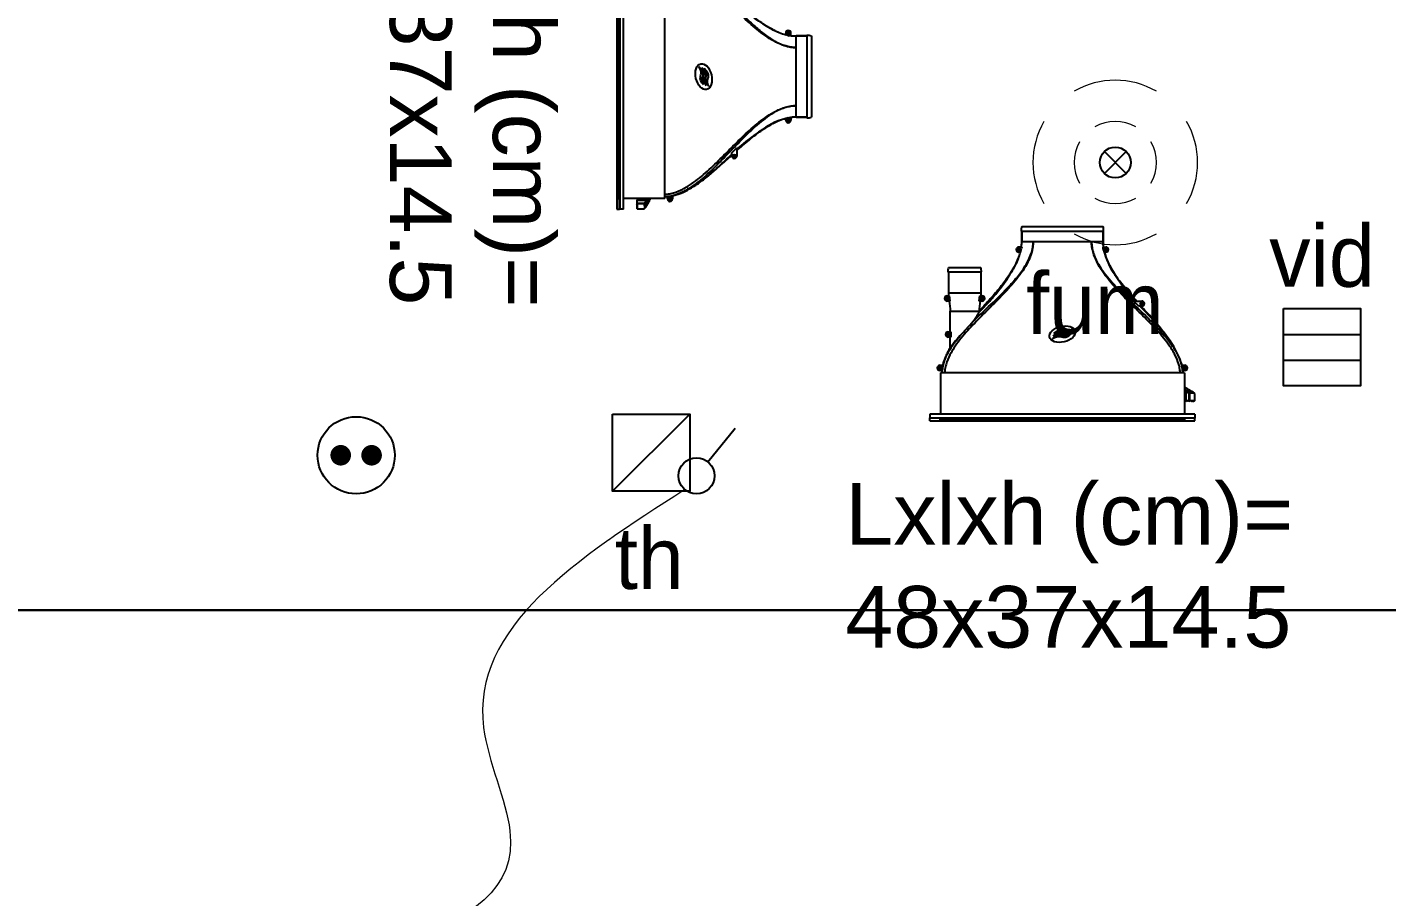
# Model space of a CAD drawing. Header units: millimetres. Extents: x 459337 to 526921, y -375392 to -289779.
# Drawn here: x 463077 to 465719, y -364027 to -362336 of the extents above; entities that cross this region are included whole.
import ezdxf

# ---------------------------------------------------------------- set-up
doc = ezdxf.new("R2010")
doc.units = ezdxf.units.MM
doc.set_wipeout_variables(frame=1)
for name, color, linetype in [('prlm-CHAUFF', 30, 'Continuous'), ('prlm-ELEC-CFA', 181, 'Continuous'), ('prlm-ELEC-CFO', 201, 'Continuous'), ('prlm-ELEC-SSI', 230, 'Continuous')]:
    doc.layers.add(name, color=color, linetype=linetype)
doc.layers.add('prlm-ZEROPLOT', color=254, linetype='Continuous', plot=False)
doc.styles.add('prlm-elec-cfa', font='comic.ttf', dxfattribs={"height": 12})
doc.styles.add('prlm-elec-ssi', font='comic.ttf', dxfattribs={"height": 12})
doc.styles.get("Standard").update_dxf_attribs({"font": 'arial.ttf'})

# ---------------------------------------------------------------- blocks, each defined once
blk = doc.blocks.new('xi.fum')
at = {"color": 0}
blk.add_wipeout([(-10.61, -10.61), (-15, 0), (-10.61, 10.61), (0, 15), (10.61, 10.61), (15, 0), (10.61, -10.61), (0, -15)], dxfattribs=at).dxf.layer = 'prlm-ELEC-SSI'
at = {"layer": 'prlm-ELEC-SSI', "color": 0}
for points in [[(-2.12, 2.12), (2.12, -2.12)], [(2.12, 2.12), (-2.12, -2.12)]]:
    blk.add_lwpolyline(points, dxfattribs=at)
blk.add_circle((0, 0), 3, dxfattribs=at)
at = {"layer": 'prlm-ELEC-SSI', "color": 0, "lineweight": 13}
for radius, start, end in [(16, 60, 120), (16, 150, 210), (8, 60, 120), (16, 330, 30), (8, 150, 210), (8, 330, 30), (8, 240, 300), (16, 240, 300)]:
    blk.add_arc((0, 0), radius, start, end, dxfattribs=at)
blk = doc.blocks.new('xi.twintop')
at = {"layer": 'prlm-CHAUFF', "ltscale": 50}
for p, q in [((-8, 35.6), (8, 35.6)), ((-7.9, 36.5), (7.9, 36.5)), ((-7.9, 35.6), (-7.9, 33.5)), ((-7.9, 33.5), (-7.9, 35.6)), ((7.9, 35.6), (7.9, 33.5)), ((7.9, 33.5), (7.9, 35.6)), ((-8.61, 31.95), (-8.61, 32.05)), ((-8.61, 32.05), (-8.51, 32.05)), ((-8.51, 31.95), (-8.61, 31.95)), ((-8.51, 32.16), (-8.41, 32.16)), ((-8.51, 32.05), (-8.51, 32.16)), ((-8.51, 31.84), (-8.51, 31.95)), ((-8.41, 31.84), (-8.51, 31.84)), ((-7.9, 32.5), (-8.46, 32.5)), ((-8.41, 32.16), (-8.41, 32.05)), ((-8.41, 32.05), (-8.3, 32.05)), ((-8.3, 31.95), (-8.41, 31.95)), ((-8.41, 31.95), (-8.41, 31.84)), ((-8.3, 32.05), (-8.3, 31.95)), ((-8.16, 31.5), (-7.95, 32.18)), ((-7.9, 32.5), (-7.95, 32.18)), ((-5.67, 33.5), (-7.9, 33.5)), ((5.67, 33.5), (-5.67, 33.5)), ((7.9, 33.5), (5.67, 33.5)), ((7.95, 32.18), (7.9, 32.5)), ((7.9, 32.5), (8.46, 32.5)), ((8.16, 31.5), (7.95, 32.18)), ((8.3, 31.95), (8.3, 32.05)), ((8.3, 32.05), (8.41, 32.05)), ((8.41, 31.95), (8.3, 31.95)), ((8.41, 32.16), (8.51, 32.16)), ((8.41, 32.05), (8.41, 32.16)), ((8.41, 31.84), (8.41, 31.95)), ((8.51, 31.84), (8.41, 31.84)), ((8.51, 32.16), (8.51, 32.05)), ((8.51, 32.05), (8.61, 32.05)), ((8.61, 31.95), (8.51, 31.95)), ((8.51, 31.95), (8.51, 31.84)), ((8.61, 32.05), (8.61, 31.95)), ((-8.46, 31.5), (-8.16, 31.5)), ((8.46, 31.5), (8.16, 31.5)), ((-15.75, 27.6), (-22.25, 27.6)), ((-22.15, 28.5), (-15.85, 28.5)), ((-22.15, 27.6), (-22.15, 23.5)), ((-22.15, 27.6), (-22.15, 23.5)), ((-15.85, 27.6), (-15.85, 23.5)), ((-15.85, 27.6), (-15.85, 23.5)), ((-9.41, 28.48), (-9.41, 28.48)), ((9.12, 29.02), (9.09, 29.02)), ((9.41, 28.48), (9.38, 28.48)), ((-22.56, 22.55), (-22.45, 22.55)), ((-22.56, 22.45), (-22.56, 22.55)), ((-22.45, 22.45), (-22.56, 22.45)), ((-22.45, 22.66), (-22.35, 22.66)), ((-22.45, 22.55), (-22.45, 22.66)), ((-22.45, 22.34), (-22.45, 22.45)), ((-22.35, 22.34), (-22.45, 22.34)), ((-22.4, 23), (-21.97, 23)), ((-21.85, 22), (-22.4, 22)), ((-22.35, 22.66), (-22.35, 22.55)), ((-22.35, 22.55), (-22.24, 22.55)), ((-22.24, 22.45), (-22.35, 22.45)), ((-22.35, 22.45), (-22.35, 22.34)), ((-22.24, 22.55), (-22.24, 22.45)), ((-15.85, 23.5), (-22.15, 23.5)), ((-21.97, 23), (-21.85, 22.06)), ((-21.85, 22.06), (-21.85, 22)), ((-16.2, 19.84), (-14.13, 22)), ((-14.13, 22), (-16.2, 19.84)), ((-16.15, 22.06), (-16.03, 23)), ((-16.15, 22), (-16.15, 22.06)), ((-15.6, 22), (-16.15, 22)), ((-16.03, 23), (-15.6, 23)), ((-15.76, 22.45), (-15.76, 22.55)), ((-15.76, 22.55), (-15.65, 22.55)), ((-15.65, 22.45), (-15.76, 22.45)), ((-15.65, 22.66), (-15.55, 22.66)), ((-15.65, 22.55), (-15.65, 22.66)), ((-15.65, 22.34), (-15.65, 22.45)), ((-15.55, 22.34), (-15.65, 22.34)), ((-15.55, 22.66), (-15.55, 22.55)), ((-15.55, 22.55), (-15.44, 22.55)), ((-15.55, 22.45), (-15.55, 22.34)), ((-15.44, 22.45), (-15.55, 22.45)), ((-15.44, 22.55), (-15.44, 22.45)), ((14.83, 21), (13.83, 22)), ((13.83, 22), (15.44, 22)), ((15.28, 21.45), (15.28, 21.55)), ((15.28, 21.55), (15.39, 21.55)), ((15.39, 21.45), (15.28, 21.45)), ((15.39, 21.66), (15.49, 21.66)), ((15.39, 21.55), (15.39, 21.66)), ((15.39, 21.34), (15.39, 21.45)), ((15.49, 21.34), (15.39, 21.34)), ((15.49, 21.66), (15.49, 21.55)), ((15.49, 21.55), (15.6, 21.55)), ((15.49, 21.45), (15.49, 21.34)), ((15.6, 21.45), (15.49, 21.45)), ((15.6, 21.55), (15.6, 21.45)), ((-21.8, 20), (-16.2, 20)), ((-21.8, 16), (-21.8, 20)), ((-21.8, 16), (-21.8, 20)), ((-16.2, 19.84), (-16.2, 20)), ((-16.2, 19.84), (-16.2, 20)), ((15.44, 21), (14.83, 21)), ((-22.2, 16), (-21.65, 16)), ((-21.65, 16), (-21.65, 15)), ((-22.36, 15.45), (-22.36, 15.55)), ((-22.36, 15.55), (-22.25, 15.55)), ((-22.25, 15.45), (-22.36, 15.45)), ((-22.25, 15.66), (-22.15, 15.66)), ((-22.25, 15.55), (-22.25, 15.66)), ((-22.25, 15.34), (-22.25, 15.45)), ((-22.15, 15.34), (-22.25, 15.34)), ((-21.65, 15), (-22.2, 15)), ((-22.15, 15.66), (-22.15, 15.55)), ((-22.15, 15.55), (-22.04, 15.55)), ((-22.15, 15.45), (-22.15, 15.34)), ((-22.04, 15.45), (-22.15, 15.45)), ((-22.04, 15.55), (-22.04, 15.45)), ((-21.8, 12.88), (-21.8, 15)), ((-21.8, 12.88), (-21.8, 15)), ((-23.96, 8.95), (-23.96, 9.05)), ((-23.96, 9.05), (-23.85, 9.05)), ((-23.85, 8.95), (-23.96, 8.95)), ((-23.85, 9.16), (-23.75, 9.16)), ((-23.85, 9.05), (-23.85, 9.16)), ((-23.85, 8.84), (-23.85, 8.95)), ((-23.75, 8.84), (-23.85, 8.84)), ((-23.8, 9.5), (-23.19, 9.5)), ((-23.36, 8.5), (-23.8, 8.5)), ((-23.75, 9.16), (-23.75, 9.05)), ((-23.75, 9.05), (-23.64, 9.05)), ((-23.75, 8.95), (-23.75, 8.84)), ((-23.64, 8.95), (-23.75, 8.95)), ((23.7, 8), (-23.7, 8)), ((-23.7, 8), (-23.7, 0)), ((-23.64, 9.05), (-23.64, 8.95)), ((-23.36, 8.42), (-23.36, 8.5)), ((23.19, 9.5), (23.8, 9.5)), ((23.36, 8.42), (23.36, 8.5)), ((23.8, 8.5), (23.36, 8.5)), ((23.64, 8.95), (23.64, 9.05)), ((23.64, 9.05), (23.75, 9.05)), ((23.75, 8.95), (23.64, 8.95)), ((23.7, 8), (23.7, 0)), ((23.75, 9.16), (23.85, 9.16)), ((23.75, 9.05), (23.75, 9.16)), ((23.75, 8.84), (23.75, 8.95)), ((23.85, 8.84), (23.75, 8.84)), ((23.85, 9.16), (23.85, 9.05)), ((23.85, 9.05), (23.96, 9.05)), ((23.85, 8.95), (23.85, 8.84)), ((23.96, 8.95), (23.85, 8.95)), ((23.96, 9.05), (23.96, 8.95)), ((24.18, 4.47), (23.7, 4.81)), ((24.06, 4.42), (23.7, 4.66)), ((24.06, 2.6), (24.06, 4.42)), ((24.64, 4.04), (24.06, 4.42)), ((24.2, 4.46), (24.18, 4.47)), ((24.54, 4.24), (24.2, 4.46)), ((24.35, 4.85), (24.33, 4.89)), ((24.35, 4.36), (24.35, 4.85)), ((24.35, 4.85), (24.36, 4.85)), ((24.41, 4.79), (24.43, 4.83)), ((24.41, 4.79), (24.41, 4.32)), ((25.01, 4.43), (24.41, 4.79)), ((24.43, 4.83), (25.04, 4.47)), ((24.64, 4.04), (24.72, 4.01)), ((24.64, 2.6), (24.64, 4.04)), ((24.72, 2.65), (24.64, 2.6)), ((24.72, 4.01), (24.72, 2.65)), ((24.72, 2.65), (25.71, 2.65)), ((25.04, 4.47), (25.01, 4.43)), ((25.01, 4.25), (25.01, 4.43)), ((25.02, 4.42), (25.01, 4.43)), ((25.06, 4.46), (25.02, 4.42)), ((25.02, 4.42), (25.02, 4.25)), ((25.28, 4.25), (25.02, 4.42)), ((25.04, 4.47), (25.06, 4.46)), ((25.06, 4.46), (25.39, 4.24)), ((25.71, 2.65), (25.66, 2.6)), ((25.71, 2.65), (25.71, 4.01)), ((-25.75, 0), (-25.75, -0.73)), ((25.75, 0), (-25.75, 0)), ((23.7, 2.6), (24.06, 2.6)), ((23.7, 2.57), (23.73, 2.6)), ((23.79, 2.6), (23.88, 2.51)), ((23.88, 2.51), (23.97, 2.6)), ((24.04, 2.6), (24.13, 2.51)), ((24.64, 2.6), (24.06, 2.6)), ((24.13, 2.51), (24.22, 2.6)), ((24.18, 2.56), (24.24, 2.51)), ((24.24, 2.51), (24.3, 2.58)), ((24.28, 2.6), (24.37, 2.51)), ((24.37, 2.51), (24.46, 2.6)), ((24.42, 2.57), (24.48, 2.51)), ((24.48, 2.51), (24.56, 2.58)), ((24.54, 2.6), (24.63, 2.51)), ((24.63, 2.51), (24.72, 2.6)), ((24.64, 2.6), (24.64, 2.6)), ((25.66, 2.6), (24.64, 2.6)), ((24.7, 2.58), (24.77, 2.51)), ((24.73, 2.6), (24.82, 2.51)), ((24.77, 2.51), (24.79, 2.53)), ((24.82, 2.51), (24.91, 2.6)), ((24.9, 2.59), (24.98, 2.51)), ((24.98, 2.51), (25.07, 2.6)), ((25.02, 2.54), (25.05, 2.51)), ((25.05, 2.51), (25.09, 2.55)), ((25.06, 2.58), (25.13, 2.51)), ((25.13, 2.51), (25.22, 2.6)), ((25.19, 2.57), (25.25, 2.51)), ((25.25, 2.51), (25.34, 2.6)), ((25.27, 2.53), (25.29, 2.51)), ((25.29, 2.51), (25.32, 2.54)), ((25.31, 2.56), (25.36, 2.51)), ((25.36, 2.51), (25.45, 2.6)), ((25.4, 2.55), (25.44, 2.51)), ((25.44, 2.51), (25.53, 2.6)), ((25.48, 2.54), (25.51, 2.51)), ((25.51, 2.51), (25.6, 2.6)), ((25.53, 2.53), (25.55, 2.51)), ((25.55, 2.51), (25.64, 2.6)), ((25.66, 2.6), (25.66, 2.6)), ((25.75, 0), (25.75, -0.73)), ((-25.75, -0.81), (-25.75, -0.73)), ((-25.75, -0.73), (25.75, -0.73)), ((-25.75, -1.3), (-25.75, -0.81)), ((25.75, -0.81), (-25.75, -0.81)), ((-25.75, -1.3), (25.75, -1.3)), ((23.75, -0.99), (-23.75, -0.99)), ((-23.75, -1.06), (-23.75, -0.99)), ((-23.55, -0.99), (-23.75, -1.06)), ((-23.75, -1.06), (23.75, -1.06)), ((23.75, -1.11), (-23.75, -1.11)), ((-23.75, -1.16), (-23.75, -1.11)), ((-23.59, -1.11), (-23.75, -1.16)), ((-23.75, -1.16), (23.75, -1.16)), ((23.75, -1.2), (-23.75, -1.2)), ((-23.75, -1.23), (-23.75, -1.2)), ((-23.64, -1.2), (-23.75, -1.23)), ((-23.75, -1.23), (23.75, -1.23)), ((23.75, -1.26), (-23.75, -1.26)), ((-23.75, -1.28), (-23.75, -1.26)), ((-23.68, -1.26), (-23.75, -1.28)), ((-23.75, -1.28), (23.75, -1.28)), ((23.75, -1.29), (-23.75, -1.29)), ((-23.75, -1.3), (-23.75, -1.29)), ((-23.73, -1.29), (-23.75, -1.3)), ((-23.75, -1.3), (23.75, -1.3)), ((23.75, -1.06), (23.55, -0.99)), ((23.75, -1.16), (23.59, -1.11)), ((23.75, -1.23), (23.64, -1.2)), ((23.75, -1.28), (23.68, -1.26)), ((23.75, -1.3), (23.73, -1.29)), ((23.75, -0.99), (23.75, -1.06)), ((23.75, -1.11), (23.75, -1.16)), ((23.75, -1.2), (23.75, -1.23)), ((23.75, -1.26), (23.75, -1.28)), ((23.75, -1.29), (23.75, -1.3)), ((25.75, -0.73), (25.75, -0.81)), ((25.75, -1.3), (25.75, -0.81))]:
    blk.add_line(p, q, dxfattribs=at)
for centre, radius in [((-8.46, 32), 0.3), ((-8.46, 32), 0.25), ((8.46, 32), 0.3), ((8.46, 32), 0.25), ((-22.4, 22.5), 0.3), ((-22.4, 22.5), 0.25), ((-15.6, 22.5), 0.3), ((-15.6, 22.5), 0.25), ((15.44, 21.5), 0.3), ((15.44, 21.5), 0.25), ((-22.2, 15.5), 0.3), ((-22.2, 15.5), 0.25), ((-23.8, 9), 0.3), ((-23.8, 9), 0.25), ((23.8, 9), 0.3), ((23.8, 9), 0.25)]:
    blk.add_circle(centre, radius, dxfattribs=at)
for centre, radius, start, end in [((-6.01, 35.83), 2, 160.5755, 186.7441), ((-6.01, 35.83), 2, 160.5755, 186.7441), ((6.01, 35.83), 2, 353.2559, 19.4245), ((6.01, 35.83), 2, 353.2559, 19.4245), ((-8.46, 32), 0.5, 90, 270), ((-15.67, 33.51), 7.77, 352.5456, 359.9423), ((-15.72, 33.51), 7.82, 352.5763, 359.9264), ((-15.07, 33.49), 7.17, 352.0923, 353.5448), ((-15.07, 33.49), 7.17, 353.9053, 0.1157), ((15.11, 33.49), 7.25, 179.9215, 187.8382), ((15.67, 33.51), 7.77, 180.0577, 187.4544), ((15.72, 33.51), 7.82, 180.0736, 187.4237), ((21.1, 34.98), 13.43, 192.9954, 216.0824), ((8.46, 32), 0.5, 270, 90), ((-19.51, 34.47), 11.74, 332.3321, 345.441), ((-19.16, 34.32), 11.35, 332.1374, 345.6929), ((19.16, 34.32), 11.35, 194.4106, 207.8626), ((-20.26, 27.83), 2, 160.5755, 186.7441), ((-20.26, 27.83), 2, 160.5755, 186.7441), ((-17.74, 27.83), 2, 353.2559, 19.4245), ((-17.74, 27.83), 2, 353.2559, 19.4245), ((-43.13, 48.06), 39, 319.3887, 329.86), ((-43.13, 48.06), 39, 319.3887, 329.8601), ((-26.92, 38.17), 20.01, 331.0483, 332.7983), ((-26.92, 38.17), 20.01, 331.0482, 332.7982), ((26.92, 38.17), 20.01, 207.2018, 208.9518), ((43.13, 48.06), 39, 210.1399, 220.6113), ((43.13, 48.06), 39, 212.5506, 220.6113), ((-22.4, 22.5), 0.5, 90, 270), ((-15.6, 22.5), 0.5, 270, 90), ((-22.51, 30.1), 11.66, 315.9701, 320.4245), ((-22.76, 30.33), 11.99, 316.0326, 320.3619), ((22.51, 30.1), 11.66, 219.5755, 224.0299), ((22.76, 30.33), 11.99, 219.6381, 223.9674), ((15.44, 21.5), 0.5, 270, 90), ((-22.2, 15.5), 0.5, 90, 270), ((-44.74, 40.05), 35.1, 315.7111, 319.5265), ((-2.48, -0.77), 23.65, 136.4099, 144.7501), ((-23.8, 9), 0.5, 90, 270), ((-11.41, 6.64), 12.12, 163.7263, 166.3852), ((23.8, 9), 0.5, 270, 90), ((17.64, -7.23), 13.85, 61.9182, 64.0515), ((17.76, -6.88), 13.43, 62.115, 63.7632), ((18.29, -6.04), 12.5, 61.3177, 61.5903), ((24.75, 5.45), 0.703, 233.033, 242.9325), ((24.72, 5.11), 0.448, 214.6713, 225.4982), ((25.88, 4.92), 0.836, 234.1326, 239.2425), ((18.29, -6.04), 12.5, 53.7494, 55.0637)]:
    blk.add_arc(centre, radius, start, end, dxfattribs=at)
blk.add_ellipse((0, 15.55), major_axis=(2.49, 0.57), ratio=0.600775, dxfattribs=at)
for points, knots in [([(-5.67, 33.5), (-5.67, 33.33), (-5.68, 33.16), (-5.7, 32.82), (-5.72, 32.65), (-5.8, 32.15), (-5.87, 31.82), (-6.05, 31.16), (-6.16, 30.84), (-6.41, 30.21), (-6.55, 29.9), (-7, 29), (-7.34, 28.43), (-8.08, 27.34), (-8.47, 26.81), (-9.69, 25.27), (-10.57, 24.3), (-12.38, 22.39), (-13.32, 21.46), (-15.19, 19.6), (-16.12, 18.67), (-17.95, 16.77), (-18.84, 15.8), (-20.08, 14.27), (-20.47, 13.75), (-21.03, 12.94), (-21.21, 12.66), (-21.55, 12.09), (-21.72, 11.8), (-22.17, 10.91), (-22.43, 10.31), (-22.7, 9.36), (-22.77, 9.03), (-22.86, 8.47), (-22.88, 8.24), (-22.89, 8)], [0, 0, 0, 0, 0.015625, 0.015625, 0.03125, 0.03125, 0.0625, 0.0625, 0.09375, 0.09375, 0.125, 0.125, 0.1875, 0.1875, 0.25, 0.25, 0.375, 0.375, 0.5, 0.5, 0.625, 0.625, 0.75, 0.75, 0.8125, 0.8125, 0.84375, 0.84375, 0.875, 0.875, 0.9375, 0.9375, 0.96875, 0.96875, 0.9907189, 0.9907189, 0.9907189, 0.9907189]), ([(-18.04, 17.26), (-16.85, 18.51), (-15.59, 19.7), (-13.1, 22.1), (-11.85, 23.3), (-10.07, 25.17), (-9.49, 25.81), (-8.39, 27.13), (-7.87, 27.82), (-7.16, 28.91), (-6.93, 29.29), (-6.52, 30.07), (-6.33, 30.48), (-6.02, 31.31), (-5.89, 31.74), (-5.76, 32.39), (-5.73, 32.61), (-5.69, 32.95), (-5.69, 33.06), (-5.67, 33.28), (-5.67, 33.39), (-5.67, 33.5)], [0, 0, 0, 0, 0.25, 0.25, 0.5, 0.5, 0.625, 0.625, 0.75, 0.75, 0.8125, 0.8125, 0.875, 0.875, 0.9375, 0.9375, 0.96875, 0.96875, 0.984375, 0.984375, 1, 1, 1, 1]), ([(5.67, 33.5), (5.67, 33.33), (5.68, 33.16), (5.71, 32.81), (5.73, 32.64), (5.81, 32.14), (5.88, 31.8), (6.08, 31.14), (6.2, 30.82), (6.47, 30.19), (6.62, 29.88), (7.1, 28.98), (7.46, 28.42), (8.23, 27.34), (8.65, 26.82), (9.93, 25.3), (10.84, 24.34), (12.72, 22.46), (13.69, 21.54), (15.61, 19.69), (16.57, 18.77), (18.43, 16.87), (19.34, 15.9), (20.59, 14.36), (20.99, 13.83), (21.55, 13), (21.73, 12.72), (22.07, 12.15), (22.24, 11.85), (22.69, 10.95), (22.94, 10.33), (23.21, 9.37), (23.28, 9.05), (23.36, 8.48), (23.38, 8.24), (23.39, 8)], [0, 0, 0, 0, 0.015625, 0.015625, 0.03125, 0.03125, 0.0625, 0.0625, 0.09375, 0.09375, 0.125, 0.125, 0.1875, 0.1875, 0.25, 0.25, 0.375, 0.375, 0.5, 0.5, 0.625, 0.625, 0.75, 0.75, 0.8125, 0.8125, 0.84375, 0.84375, 0.875, 0.875, 0.9375, 0.9375, 0.96875, 0.96875, 0.9908046, 0.9908046, 0.9908046, 0.9908046]), ([(22.89, 8), (22.88, 8.24), (22.86, 8.47), (22.77, 9.03), (22.7, 9.36), (22.43, 10.31), (22.17, 10.91), (21.72, 11.8), (21.55, 12.09), (21.21, 12.66), (21.03, 12.94), (20.47, 13.75), (20.08, 14.27), (18.84, 15.8), (17.95, 16.77), (16.12, 18.67), (15.18, 19.6), (13.32, 21.46), (12.38, 22.39), (10.57, 24.3), (9.69, 25.27), (8.47, 26.81), (8.08, 27.34), (7.34, 28.43), (7, 29), (6.55, 29.9), (6.41, 30.21), (6.16, 30.84), (6.05, 31.16), (5.87, 31.82), (5.79, 32.15), (5.72, 32.65), (5.7, 32.82), (5.68, 33.16), (5.67, 33.33), (5.67, 33.5)], [0.0092808, 0.0092808, 0.0092808, 0.0092808, 0.03125, 0.03125, 0.0625, 0.0625, 0.125, 0.125, 0.15625, 0.15625, 0.1875, 0.1875, 0.25, 0.25, 0.375, 0.375, 0.5, 0.5, 0.625, 0.625, 0.75, 0.75, 0.8125, 0.8125, 0.875, 0.875, 0.90625, 0.90625, 0.9375, 0.9375, 0.96875, 0.96875, 0.984375, 0.984375, 1, 1, 1, 1]), ([(-8.9, 29.46), (-9.06, 29.12), (-9.43, 28.41), (-10.08, 27.35), (-10.83, 26.27), (-11.65, 25.18), (-12.54, 24.1), (-13.65, 22.81), (-14.86, 21.46), (-15.81, 20.43), (-16.2, 20)], [0.1568082, 0.1568082, 0.1568082, 0.1568082, 0.2305418, 0.3149874, 0.4025619, 0.4929385, 0.5856877, 0.6803551, 0.8317746, 0.9509578, 0.9509578, 0.9509578, 0.9509578]), ([(14.38, 22), (14.06, 22.36), (13.37, 23.14), (12.33, 24.35), (11.38, 25.54), (10.58, 26.62), (9.93, 27.59), (9.37, 28.52), (9.05, 29.15), (8.91, 29.44)], [0.5730592, 0.5730592, 0.5730592, 0.5730592, 0.626259, 0.6884084, 0.7489718, 0.7930827, 0.8358988, 0.8773199, 0.9123747, 0.9123747, 0.9123747, 0.9123747]), ([(-18.04, 17.26), (-17.81, 17.52), (-17.58, 17.79), (-17.17, 18.3), (-16.98, 18.55), (-16.64, 19.03), (-16.49, 19.25), (-16.32, 19.53), (-16.28, 19.62), (-16.22, 19.76), (-16.2, 19.81), (-16.2, 19.84)], [0, 0, 0, 0, 0.25, 0.25, 0.5, 0.5, 0.75, 0.75, 0.875, 0.875, 1, 1, 1, 1]), ([(23.19, 9.5), (23.12, 9.79), (23.04, 10.07), (22.86, 10.64), (22.75, 10.92), (22.41, 11.74), (22.14, 12.27), (21.56, 13.3), (21.24, 13.8), (20.57, 14.77), (20.21, 15.25), (19.11, 16.65), (18.33, 17.54), (16.73, 19.29), (15.91, 20.15), (15.09, 21)], [0, 0, 0, 0, 0.0625, 0.0625, 0.125, 0.125, 0.25, 0.25, 0.375, 0.375, 0.5, 0.5, 0.75, 0.75, 1, 1, 1, 1]), ([(21.4, 13.55), (21.3, 13.71), (20.98, 14.2), (20.41, 15.02), (19.67, 15.99), (18.88, 16.96), (17.95, 18.04), (16.9, 19.22), (15.98, 20.24), (15.44, 20.84), (15.29, 21)], [0.1694223, 0.1694223, 0.1694223, 0.1694223, 0.1906001, 0.2339285, 0.2787061, 0.3247019, 0.3716424, 0.4351709, 0.4991397, 0.523565, 0.523565, 0.523565, 0.523565]), ([(-1.63, 15.67), (-0.9, 16.39), (-0.53, 16.49), (-0.14, 16.44), (0.47, 16.38), (1.12, 15.98), (1.85, 16.55)], [0, 0, 0, 0, 0.389075, 0.389075, 0.389075, 1, 1, 1, 1]), ([(-23.39, 8), (-23.38, 8.28), (-23.35, 8.55), (-23.25, 9.19), (-23.16, 9.55), (-22.84, 10.61), (-22.54, 11.29), (-21.83, 12.6), (-21.42, 13.22), (-20.56, 14.41), (-20.09, 14.98), (-19.62, 15.54)], [0.0331631, 0.0331631, 0.0331631, 0.0331631, 0.125, 0.125, 0.25, 0.25, 0.5, 0.5, 0.75, 0.75, 1, 1, 1, 1]), ([(-1.94, 14.63), (-1.21, 15.35), (-0.84, 15.44), (-0.45, 15.4), (0.16, 15.33), (0.81, 14.93), (1.54, 15.51)], [0, 0, 0, 0, 0.389075, 0.389075, 0.389075, 1, 1, 1, 1]), ([(-23.19, 9.5), (-23.12, 9.8), (-23.04, 10.09), (-22.9, 10.53), (-22.84, 10.67), (-22.74, 10.96), (-22.68, 11.1), (-22.5, 11.53), (-22.37, 11.8), (-22.1, 12.35), (-21.95, 12.61), (-21.8, 12.88)], [0, 0, 0, 0, 0.25, 0.25, 0.375, 0.375, 0.5, 0.5, 0.75, 0.75, 1, 1, 1, 1]), ([(-21.8, 12.88), (-21.96, 12.6), (-22.11, 12.32), (-22.4, 11.74), (-22.54, 11.45), (-22.78, 10.85), (-22.89, 10.55), (-23.01, 10.17), (-23.03, 10.1), (-23.05, 10.03)], [0, 0, 0, 0, 0.25, 0.25, 0.5, 0.5, 0.75, 0.75, 0.8062429, 0.8062429, 0.8062429, 0.8062429]), ([(24.24, 4.96), (24.23, 4.96), (24.23, 4.96), (24.22, 4.97), (24.2, 4.97), (24.19, 4.97), (24.18, 4.98), (24.16, 4.98), (24.15, 4.98), (24.13, 4.99), (24.11, 4.99), (24.09, 4.99), (24.08, 4.99), (24.05, 4.99), (24.02, 4.99), (23.98, 4.99), (23.93, 4.98), (23.89, 4.98), (23.84, 4.97), (23.78, 4.96), (23.74, 4.95), (23.71, 4.95), (23.7, 4.94)], [0.1059402, 0.1059402, 0.1059402, 0.1059402, 0.1359504, 0.1694868, 0.202886, 0.2361704, 0.2693627, 0.3024859, 0.3355633, 0.3686184, 0.401675, 0.434757, 0.4678887, 0.5010941, 0.5629781, 0.6246926, 0.6863942, 0.7482374, 0.8103737, 0.8729511, 0.9361135, 0.9654522, 0.9654522, 0.9654522, 0.9654522]), ([(23.7, 4.91), (23.71, 4.91), (23.72, 4.91), (23.74, 4.92), (23.78, 4.92), (23.81, 4.93), (23.83, 4.93), (23.86, 4.94), (23.89, 4.94), (23.92, 4.95), (23.94, 4.95), (23.97, 4.95), (23.99, 4.96), (24.02, 4.96), (24.04, 4.96), (24.06, 4.96), (24.08, 4.96), (24.11, 4.96), (24.14, 4.96), (24.18, 4.96), (24.21, 4.95), (24.24, 4.95), (24.26, 4.94), (24.28, 4.93), (24.3, 4.92), (24.32, 4.91), (24.33, 4.9), (24.33, 4.89)], [0.053874, 0.053874, 0.053874, 0.053874, 0.0607104, 0.0907643, 0.1206402, 0.1503557, 0.1799287, 0.2093776, 0.238721, 0.2679778, 0.2971672, 0.3263086, 0.3554219, 0.3845269, 0.4136437, 0.4427926, 0.4719939, 0.5012681, 0.5562327, 0.6110034, 0.6657154, 0.7205017, 0.7754929, 0.8308166, 0.8865967, 0.9429527, 1, 1, 1, 1]), ([(24.35, 4.85), (24.35, 4.86), (24.35, 4.86), (24.34, 4.87), (24.33, 4.88), (24.32, 4.88), (24.31, 4.89), (24.3, 4.89), (24.29, 4.9), (24.28, 4.9), (24.26, 4.91), (24.25, 4.91), (24.23, 4.91), (24.22, 4.92), (24.2, 4.92), (24.18, 4.92), (24.17, 4.92), (24.15, 4.92), (24.12, 4.92), (24.09, 4.92), (24.05, 4.92), (24, 4.92), (23.95, 4.91), (23.9, 4.9), (23.85, 4.89), (23.79, 4.88), (23.74, 4.87), (23.71, 4.86), (23.7, 4.86)], [0, 0, 0, 0, 0.0300773, 0.0600539, 0.0899314, 0.1197114, 0.1493956, 0.1789856, 0.2084831, 0.2378898, 0.2672073, 0.2964374, 0.3255817, 0.3546421, 0.3836203, 0.4125181, 0.4413372, 0.4700795, 0.4987468, 0.5532579, 0.6080368, 0.6630958, 0.7184471, 0.7741027, 0.8300742, 0.8863734, 0.9430116, 0.9677174, 0.9677174, 0.9677174, 0.9677174]), ([(24.65, 4.2), (24.65, 4.2), (24.64, 4.2), (24.64, 4.2), (24.63, 4.2), (24.63, 4.2), (24.62, 4.2), (24.61, 4.21), (24.6, 4.21), (24.59, 4.21), (24.58, 4.22), (24.55, 4.23), (24.54, 4.24), (24.54, 4.24)], [0, 0, 0, 0, 0.061789, 0.122374, 0.182441, 0.242697, 0.303842, 0.366548, 0.43144, 0.49908, 0.668346, 0.832646, 1, 1, 1, 1]), ([(25.45, 4.21), (25.44, 4.21), (25.44, 4.22), (25.43, 4.22), (25.41, 4.23), (25.4, 4.23), (25.39, 4.24), (25.37, 4.24), (25.36, 4.25), (25.34, 4.25), (25.32, 4.25), (25.3, 4.26), (25.29, 4.26), (25.27, 4.26), (25.24, 4.26), (25.22, 4.26), (25.2, 4.26), (25.17, 4.26), (25.13, 4.26), (25.08, 4.26), (25.03, 4.26), (24.97, 4.25), (24.91, 4.24), (24.85, 4.24), (24.79, 4.23), (24.72, 4.21), (24.67, 4.21), (24.65, 4.2)], [0.0304712, 0.0304712, 0.0304712, 0.0304712, 0.0599457, 0.0897682, 0.1195016, 0.1491541, 0.1787343, 0.2082505, 0.2377114, 0.2671256, 0.2965018, 0.3258487, 0.355175, 0.3844897, 0.4138015, 0.4431194, 0.4724522, 0.5018089, 0.5568669, 0.611863, 0.6668562, 0.7219052, 0.7770682, 0.8324028, 0.8879658, 0.9438132, 1, 1, 1, 1]), ([(25.71, 4.01), (25.69, 4.04), (25.65, 4.06), (25.55, 4.09), (25.48, 4.1), (25.35, 4.1), (25.31, 4.1), (25.21, 4.09), (25.16, 4.09), (24.98, 4.06), (24.86, 4.04), (24.72, 4.01)], [0, 0, 0, 0, 0.25, 0.25, 0.5, 0.5, 0.625, 0.625, 0.75, 0.75, 1, 1, 1, 1])]:
    blk.add_open_spline(points, degree=3, knots=knots, dxfattribs=at)
for points in [[(-22.15, 23.5), (-22.15, 23.33), (-22.14, 23.17), (-22.13, 23)], [(-22.15, 23.5), (-22.15, 23.33), (-22.14, 23.17), (-22.13, 23)], [(-22.01, 22), (-21.91, 21.33), (-21.8, 20.67), (-21.8, 20)], [(-22.01, 22), (-21.91, 21.33), (-21.8, 20.67), (-21.8, 20)], [(-15.99, 22), (-16.09, 21.33), (-16.2, 20.67), (-16.2, 20)], [(-15.99, 22), (-16.09, 21.33), (-16.2, 20.67), (-16.2, 20)], [(-15.85, 23.5), (-15.85, 23.33), (-15.86, 23.17), (-15.87, 23)], [(-15.85, 23.5), (-15.85, 23.33), (-15.86, 23.17), (-15.87, 23)], [(-1.78, 15.16), (-1.06, 15.88), (-0.68, 15.97), (-0.29, 15.93)], [(-0.23, 16.09), (-0.63, 16.13), (-1.01, 16.03), (-1.63, 15.67)], [(1.7, 16.04), (0.88, 15.1), (0.23, 15.51), (-0.39, 15.58)], [(-0.29, 15.93), (0.32, 15.87), (0.96, 15.47), (1.7, 16.04)], [(1.85, 16.55), (1.03, 15.62), (0.38, 16.02), (-0.23, 16.09)], [(-0.55, 15.04), (-0.94, 15.09), (-1.32, 14.99), (-1.94, 14.63)], [(-0.39, 15.58), (-0.78, 15.62), (-1.16, 15.52), (-1.78, 15.16)], [(1.54, 15.51), (0.72, 14.57), (0.07, 14.98), (-0.55, 15.04)], [(-23.19, 9.5), (-23.26, 9.17), (-23.32, 8.84), (-23.36, 8.5)], [(23.36, 8.5), (23.32, 8.84), (23.26, 9.17), (23.19, 9.5)]]:
    blk.add_open_spline(points, degree=3, dxfattribs=at)
at = {"layer": 'prlm-CHAUFF', "ltscale": 50, "insert": (-42.19, -13.41), "char_height": 12, "width": 139.7925, "attachment_point": 1}
blk.add_mtext('Lxlxh (cm)= 48x37x14.5', dxfattribs=at)
blk = doc.blocks.new('xi.th-ch')
at = {"layer": 'prlm-CHAUFF', "color": 0, "linetype": 'ByBlock', "lineweight": -2, "flags": 128}
blk.add_lwpolyline([(-7.5, 7.5), (7.5, 7.5), (7.5, -7.5), (-7.5, -7.5)], close=True, dxfattribs=at)
at = {"layer": 'prlm-CHAUFF', "color": 0}
blk.add_lwpolyline([(-7.5, -7.5), (7.5, 7.5)], dxfattribs=at)
blk = doc.blocks.new('xi.VID')
at = {"layer": 'prlm-ELEC-CFA', "color": 0, "linetype": 'ByBlock', "lineweight": -2, "flags": 128}
blk.add_lwpolyline([(-7.5, 7.5), (7.5, 7.5), (7.5, -7.5), (-7.5, -7.5)], close=True, dxfattribs=at)
at = {"layer": 'prlm-ELEC-CFA', "color": 0}
for points in [[(-7.5, 2.5), (7.5, 2.5)], [(-7.5, -2.5), (7.5, -2.5)]]:
    blk.add_lwpolyline(points, dxfattribs=at)
blk = doc.blocks.new('xi.PC')
at = {"color": 0, "lineweight": 5}
blk.add_wipeout([(-7.5, -7.5), (7.5, -7.5), (7.5, 7.5), (-7.5, 7.5)], dxfattribs=at).dxf.layer = 'prlm-ELEC-CFO'
at = {"layer": 'prlm-ELEC-CFO', "color": 0, "linetype": 'ByBlock', "lineweight": 5, "const_width": 2}
for points in [[(-4, 0, 1), (-2, 0, 1)], [(2, 0, 1), (4, 0, 1)]]:
    blk.add_lwpolyline(points, format="xyb", close=True, dxfattribs=at)
at = {"layer": 'prlm-ELEC-CFO', "color": 0, "linetype": 'ByBlock', "lineweight": -2}
blk.add_circle((0, 0), 7.5, dxfattribs=at)
blk = doc.blocks.new('xi.SA')
at = {"layer": 'prlm-ELEC-CFO', "color": 0}
blk.add_lwpolyline([(0.2, -1.28), (5.5, 5.28)], dxfattribs=at)
blk.add_circle((-2, -4), 3.5, dxfattribs=at)

msp = doc.modelspace()

# ---------------------------------------------------------------- linework, layer by layer
at = {"layer": 'prlm-ZEROPLOT'}
msp.add_lwpolyline([(460621.205, -363469.76), (469146.405, -363469.761), (469151.204, -365259.843), (476621.306, -365259.844), (476621.202, -367800.66), (469146.404, -367800.659), (469146.405, -366084.281), (460621.204, -366084.281)], close=True, dxfattribs=at)

# ---------------------------------------------------------------- block references
at = {"layer": 'prlm-CHAUFF', "ltscale": 50, "xscale": 10, "yscale": 10, "zscale": 10, "rotation": 269.9999999999975}
msp.add_blockref('xi.twintop', (464235.739, -362431.88), dxfattribs=at)
at = {"layer": 'prlm-CHAUFF', "xscale": 10, "yscale": 10, "zscale": 10}
msp.add_blockref('xi.th-ch', (464289.354, -363163.282), dxfattribs=at)
at = {"layer": 'prlm-ELEC-CFA', "xscale": 10, "yscale": 10, "zscale": 10}
msp.add_blockref('xi.VID', (465592.749, -362958.138), dxfattribs=at)
at = {"layer": 'prlm-ELEC-CFO', "xscale": 10, "yscale": 10, "zscale": 10}
msp.add_blockref('xi.SA', (464397.202, -363168.282), dxfattribs=at)
at = {"layer": 'prlm-ELEC-SSI', "xscale": 10, "yscale": 10, "zscale": 10}
msp.add_blockref('xi.fum', (465191.094, -362598.911), dxfattribs=at)

# ---------------------------------------------------------------- texts
at = {"layer": 'prlm-ELEC-SSI', "lineweight": 20, "insert": (465151.63, -362812.586), "char_height": 120, "attachment_point": 2, "line_spacing_factor": 0.8, "style": 'prlm-elec-ssi', "bg_fill": 3, "box_fill_scale": 0.95, "bg_fill_color": 256, "bg_fill_transparency": 0}
msp.add_mtext('fum', dxfattribs=at)

# ---------------------------------------------------------------- next in the draw order: linework, layer by layer
at = {"layer": 'prlm-ZEROPLOT'}
msp.add_lwpolyline([(460621.21, -321131.531), (469527.686, -321131.532), (469527.685, -324328.007), (476621.311, -324326.844), (476621.306, -365259.844), (469151.204, -365259.843), (469146.405, -363469.761), (460621.204, -363469.76)], close=True, dxfattribs=at)

# ---------------------------------------------------------------- next in the draw order: block references
at = {"layer": 'prlm-CHAUFF', "ltscale": 50, "xscale": 10, "yscale": 10, "zscale": 10}
msp.add_blockref('xi.twintop', (465088.273, -363088.282), dxfattribs=at)

# ---------------------------------------------------------------- next in the draw order: block references
at = {"layer": 'prlm-ELEC-CFO', "xscale": 10, "yscale": 10, "zscale": 10}
msp.add_blockref('xi.PC', (463715.949, -363168.282), dxfattribs=at)

# ---------------------------------------------------------------- next in the draw order: texts
at = {"layer": 'prlm-CHAUFF', "lineweight": 20, "insert": (464285.633, -363369.043), "char_height": 120, "attachment_point": 5, "line_spacing_factor": 0.8, "style": 'prlm-elec-cfa', "bg_fill": 3, "box_fill_scale": 1.1, "bg_fill_color": 256, "bg_fill_transparency": 0}
msp.add_mtext('th', dxfattribs=at)
at = {"layer": 'prlm-ELEC-CFA', "lineweight": 20, "insert": (465592.812, -362781.5), "char_height": 120, "attachment_point": 5, "line_spacing_factor": 0.8, "style": 'prlm-elec-cfa', "bg_fill": 3, "box_fill_scale": 1.1, "bg_fill_color": 256, "bg_fill_transparency": 0}
msp.add_mtext('vid', dxfattribs=at)

# ---------------------------------------------------------------- next in the draw order: linework, layer by layer
at = {"layer": 'prlm-ELEC-CFO', "lineweight": 13}
msp.add_spline([(464354.612, -363235.016), (463963.585, -363697.75), (464014.831, -363898.682), (463278.671, -364164.577)], degree=3, dxfattribs=at)

doc.saveas('drawing.dxf')
